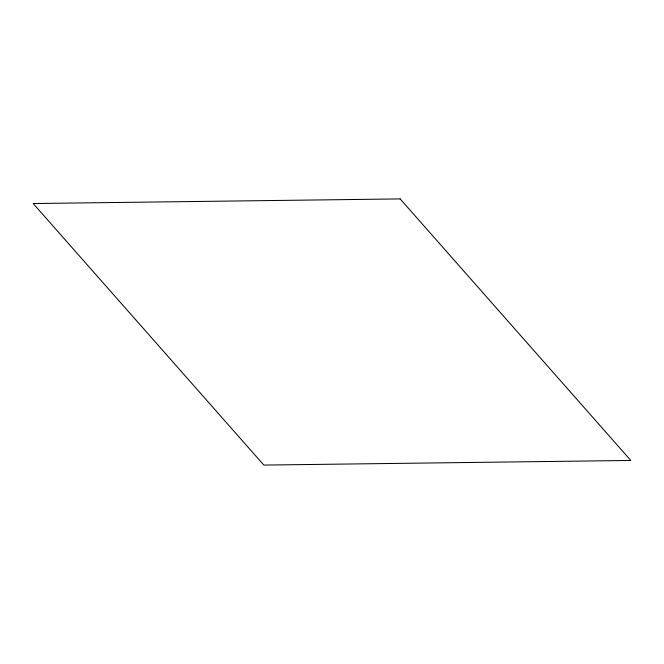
<?xml version="1.0" encoding="UTF-8"?>
<svg xmlns="http://www.w3.org/2000/svg" width="664" height="664" viewBox="0 0 664 664"><rect width="100%" height="100%" fill="white"/><g stroke="black" fill="none" stroke-linecap="round" stroke-linejoin="round"><path stroke-width="1" d="M400.16 198.918L33.2 203.541L263.84 465.082L630.8 460.459L400.16 198.918"/></g></svg>
